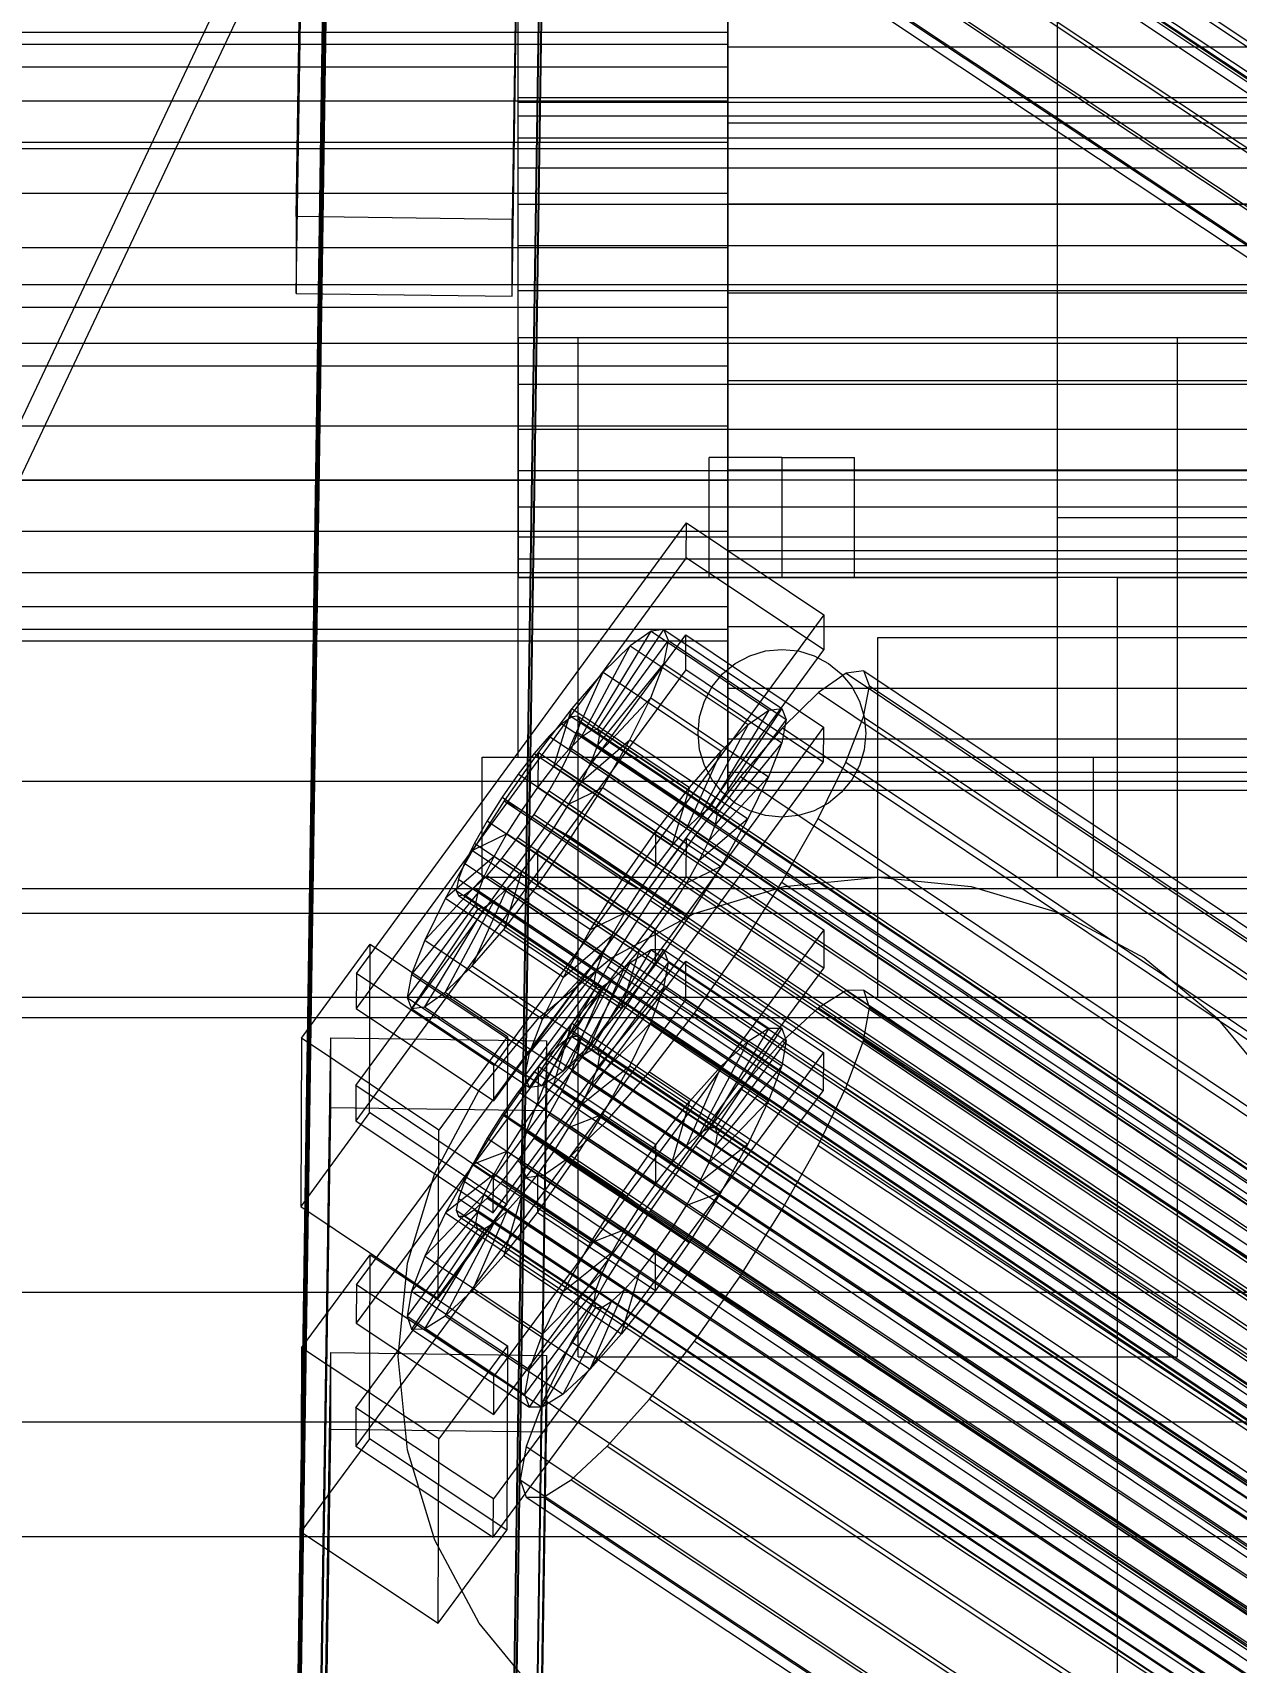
# Model space of a CAD drawing. Header units: millimetres. Extents: x -191664 to 191490, y -197311 to 10263.
# Drawn here: x -400.5 to -300.1, y -28915.5 to -28779.6 of the extents above; entities that cross this region are included whole.
import ezdxf

# ---------------------------------------------------------------- set-up
doc = ezdxf.new("R2010")
doc.units = ezdxf.units.MM
for name, color, linetype, lineweight in [('COTAS_USUARIO', 1, 'Continuous', 0), ('frontal_C01', 7, 'Continuous', 0), ('frontal_C02', 7, 'Continuous', 0), ('frontal_C03', 7, 'Continuous', 0), ('frontal_secador', 7, 'Continuous', 0), ('frontal_tolva', 7, 'Continuous', 0)]:
    doc.layers.add(name, color=color, linetype=linetype, lineweight=lineweight)
doc.dimstyles.new('PLANTA_100', dxfattribs={"dimtxt": 250, "dimasz": 150, "dimexe": 150, "dimexo": 80, "dimgap": 100, "dimtad": 1, "dimtih": 1, "dimtoh": 1, "dimdec": 1, "dimdsep": 46, "dimcen": 0.09, "dimclrd": 1, "dimclre": 1, "dimclrt": 1, "dimadec": 0, "dimazin": 0, "dimtfac": 1, "dimtdec": 4, "dimtofl": 0, "dimtmove": 0, "dimatfit": 3, "dimfxl": 1, "dimtolj": 1, "dimtzin": 0, "dimarcsym": 0})

# ---------------------------------------------------------------- blocks, each defined once
blk = doc.blocks.new('*D109')
at = {"layer": 'COTAS_USUARIO', "color": 1, "lineweight": -2, "transparency": 16777216}
for p, q in [((-80, -28700), (-1350, -28700)), ((-1200, -31850), (-1200, -28850)), ((-80, -32000), (-1350, -32000))]:
    blk.add_line(p, q, dxfattribs=at)
at = {"layer": 'COTAS_USUARIO', "color": 1, "transparency": 16777216}
for points in [[(-1225, -28850), (-1175, -28850), (-1200, -28700)], [(-1225, -31850), (-1175, -31850), (-1200, -32000)]]:
    blk.add_solid(points, dxfattribs=at)
at = {"layer": 'Defpoints', "color": 0, "transparency": 16777216}
for p in [(-1200, -28700), (0, -28700), (0, -32000)]:
    blk.add_point(p, dxfattribs=at)
blk = doc.blocks.new('*D111')
at = {"layer": 'COTAS_USUARIO', "color": 1, "lineweight": -2, "transparency": 16777216}
for p, q in [((-80, -27700), (-1350, -27700)), ((-1200, -31850), (-1200, -27850)), ((-80, -32000), (-1350, -32000))]:
    blk.add_line(p, q, dxfattribs=at)
at = {"layer": 'COTAS_USUARIO', "color": 1, "transparency": 16777216}
for points in [[(-1225, -27850), (-1175, -27850), (-1200, -27700)], [(-1225, -31850), (-1175, -31850), (-1200, -32000)]]:
    blk.add_solid(points, dxfattribs=at)
at = {"layer": 'Defpoints', "color": 0, "transparency": 16777216}
for p in [(-1200, -27700), (0, -27700), (0, -32000)]:
    blk.add_point(p, dxfattribs=at)

msp = doc.modelspace()

# ---------------------------------------------------------------- linework, layer by layer
at = {"layer": 'frontal_C01', "color": 139, "true_color": 0x354b57}
for p, q in [((-378.51, -28794.9), (-375.64, -28602.96)), ((-357.65, -28603.2), (-360.51, -28795.14)), ((-378.51, -28801.31), (-375.64, -28609.36)), ((-360.51, -28801.55), (-357.65, -28609.6)), ((-378.51, -28938.25), (-375.64, -28746.31)), ((-357.65, -28746.55), (-360.51, -28938.5)), ((-378.51, -28944.66), (-375.64, -28752.71)), ((-360.51, -28944.9), (-357.65, -28752.95)), ((-425, -28789.22), (425, -28789.22)), ((-360.51, -28795.14), (-378.51, -28794.9)), ((-378.51, -28794.9), (-378.51, -28801.31)), ((-360.51, -28801.55), (-360.51, -28795.14)), ((425, -28800.59), (-425, -28800.59)), ((-378.51, -28801.31), (-360.51, -28801.55)), ((425, -28805.49), (-425, -28805.49)), ((-425, -28816.85), (425, -28816.85)), ((-373.5, -28884), (-345.97, -28846.76)), ((-345.98, -28849.97), (-345.97, -28846.76)), ((-345.97, -28846.76), (-334.5, -28854.38)), ((-345.98, -28849.97), (-373.51, -28887.2)), ((-334.51, -28857.58), (-345.98, -28849.97)), ((-334.5, -28854.38), (-362.03, -28891.61)), ((-334.5, -28854.38), (-334.51, -28857.58)), ((-373.54, -28894.25), (-346.01, -28857.01)), ((-362.04, -28894.82), (-334.51, -28857.58)), ((-346.02, -28860.21), (-346.01, -28857.01)), ((-346.01, -28857.01), (-334.54, -28864.62)), ((-346.02, -28860.21), (-373.55, -28897.45)), ((-334.55, -28867.82), (-346.02, -28860.21)), ((-334.54, -28864.62), (-362.07, -28901.86)), ((-334.54, -28864.62), (-334.55, -28867.82)), ((-362.08, -28905.06), (-334.55, -28867.82)), ((-378.09, -28889.25), (-372.35, -28881.49)), ((-372.41, -28896.86), (-372.35, -28881.49)), ((-372.35, -28881.49), (-360.88, -28889.1)), ((-373.5, -28884), (-373.51, -28887.2)), ((-362.03, -28891.61), (-373.5, -28884)), ((-373.51, -28887.2), (-362.04, -28894.82)), ((-360.88, -28889.1), (-366.62, -28896.86)), ((-360.88, -28889.1), (-360.94, -28904.47)), ((-378.51, -29081.61), (-375.64, -28889.66)), ((-378.09, -28889.25), (-378.14, -28904.62)), ((-366.62, -28896.86), (-378.09, -28889.25)), ((-375.64, -28896.06), (-375.64, -28889.66)), ((-375.64, -28889.66), (-357.65, -28889.9)), ((-357.65, -28889.9), (-360.51, -29081.85)), ((-357.65, -28889.9), (-357.65, -28896.3)), ((-362.04, -28894.82), (-362.03, -28891.61)), ((-373.54, -28894.25), (-373.55, -28897.45)), ((-362.07, -28901.86), (-373.54, -28894.25)), ((-378.51, -29088.01), (-375.64, -28896.06)), ((-372.41, -28896.86), (-378.14, -28904.62)), ((-357.65, -28896.3), (-375.64, -28896.06)), ((-360.94, -28904.47), (-372.41, -28896.86)), ((-366.68, -28912.23), (-366.62, -28896.86)), ((-360.51, -29088.25), (-357.65, -28896.3)), ((-373.55, -28897.45), (-362.08, -28905.06)), ((-362.08, -28905.06), (-362.07, -28901.86)), ((-378.14, -28904.62), (-366.68, -28912.23)), ((-366.68, -28912.23), (-360.94, -28904.47))]:
    msp.add_line(p, q, dxfattribs=at)
at = {"layer": 'frontal_C01', "color": 252, "true_color": 0x83939a}
for p, q in [((-355.54, -28745.41), (-171.23, -28867.74)), ((-357.86, -28750.22), (-173.55, -28872.55)), ((-349.06, -28750.18), (-164.75, -28872.51)), ((-359.33, -28754.15), (-175.02, -28876.48)), ((-352.57, -28754.12), (-168.26, -28876.45)), ((-359.83, -28756.93), (-175.52, -28879.26)), ((-355.58, -28756.91), (-171.28, -28879.24)), ((-359.34, -28758.36), (-175.03, -28880.69)), ((-357.89, -28758.35), (-173.58, -28880.69)), ((-332.63, -28859.44), (-334.94, -28860.89)), ((-331.18, -28859.43), (-332.63, -28859.44)), ((-332.63, -28859.44), (-148.32, -28981.77)), ((-330.69, -28860.87), (-331.18, -28859.43)), ((-331.18, -28859.43), (-146.87, -28981.77)), ((-334.94, -28860.89), (-337.95, -28863.68)), ((-334.94, -28860.89), (-150.63, -28983.22)), ((-331.2, -28863.64), (-330.69, -28860.87)), ((-330.69, -28860.87), (-146.38, -28983.2)), ((-337.95, -28863.68), (-341.46, -28867.62)), ((-337.95, -28863.68), (-153.64, -28986.01)), ((-332.66, -28867.57), (-331.2, -28863.64)), ((-331.2, -28863.64), (-146.89, -28985.98)), ((-341.46, -28867.62), (-345.23, -28872.44)), ((-341.46, -28867.62), (-157.15, -28989.95)), ((-334.98, -28872.39), (-332.66, -28867.57)), ((-332.66, -28867.57), (-148.35, -28989.91)), ((-345.23, -28872.44), (-349, -28877.82)), ((-160.92, -28994.77), (-345.23, -28872.44)), ((-338, -28877.76), (-334.98, -28872.39)), ((-334.98, -28872.39), (-150.67, -28994.72)), ((-349, -28877.82), (-352.52, -28883.38)), ((-349, -28877.82), (-164.69, -29000.15)), ((-341.52, -28883.33), (-338, -28877.76)), ((-338, -28877.76), (-153.69, -29000.09)), ((-352.52, -28883.38), (-355.54, -28888.76)), ((-352.52, -28883.38), (-168.21, -29005.71)), ((-345.29, -28888.71), (-341.52, -28883.33)), ((-341.52, -28883.33), (-157.21, -29005.66)), ((-355.54, -28888.76), (-357.86, -28893.57)), ((-355.54, -28888.76), (-171.23, -29011.09)), ((-349.06, -28893.53), (-345.29, -28888.71)), ((-345.29, -28888.71), (-160.98, -29011.04)), ((-357.86, -28893.57), (-359.33, -28897.5)), ((-357.86, -28893.57), (-173.55, -29015.9)), ((-352.57, -28897.47), (-349.06, -28893.53)), ((-349.06, -28893.53), (-164.75, -29015.86)), ((-359.33, -28897.5), (-359.83, -28900.28)), ((-359.33, -28897.5), (-175.02, -29019.83)), ((-355.58, -28900.26), (-352.57, -28897.47)), ((-352.57, -28897.47), (-168.26, -29019.8)), ((-359.83, -28900.28), (-359.34, -28901.71)), ((-359.83, -28900.28), (-175.52, -29022.61)), ((-357.89, -28901.71), (-355.58, -28900.26)), ((-355.58, -28900.26), (-171.28, -29022.59)), ((-359.34, -28901.71), (-357.89, -28901.71)), ((-359.34, -28901.71), (-175.03, -29024.04)), ((-357.89, -28901.71), (-173.58, -29024.04))]:
    msp.add_line(p, q, dxfattribs=at)
at = {"layer": 'frontal_C01', "color": 155, "true_color": 0x617580}
for p, q in [((-353.89, -28864.39), (-348.92, -28856.07)), ((-353.38, -28864.38), (-347.84, -28856.06)), ((-348.92, -28856.07), (-350.65, -28857.15)), ((-347.84, -28856.06), (-348.92, -28856.07)), ((-348.92, -28856.07), (-339.09, -28862.59)), ((-347.84, -28856.06), (-338.01, -28862.59)), ((-347.47, -28857.13), (-347.84, -28856.06)), ((-354.71, -28864.9), (-350.65, -28857.15)), ((-353.21, -28864.89), (-347.47, -28857.13)), ((-350.65, -28857.15), (-352.9, -28859.24)), ((-350.65, -28857.15), (-340.82, -28863.67)), ((-347.85, -28859.21), (-347.47, -28857.13)), ((-347.47, -28857.13), (-337.64, -28863.66)), ((-355.78, -28865.89), (-352.9, -28859.24)), ((-352.9, -28859.24), (-355.53, -28862.18)), ((-353.38, -28865.88), (-347.85, -28859.21)), ((-352.9, -28859.24), (-343.07, -28865.76)), ((-348.94, -28862.15), (-347.85, -28859.21)), ((-347.85, -28859.21), (-338.02, -28865.74)), ((-355.53, -28862.18), (-358.34, -28865.79)), ((-357.02, -28867.28), (-355.53, -28862.18)), ((-355.53, -28862.18), (-345.7, -28868.71)), ((-353.9, -28867.27), (-348.94, -28862.15)), ((-350.68, -28865.75), (-348.94, -28862.15)), ((-348.94, -28862.15), (-339.11, -28868.67)), ((-339.09, -28862.59), (-344.06, -28870.91)), ((-338.01, -28862.59), (-343.55, -28870.91)), ((-340.82, -28863.67), (-339.09, -28862.59)), ((-339.09, -28862.59), (-338.01, -28862.59)), ((-338.01, -28862.59), (-337.64, -28863.66)), ((-354.71, -28864.9), (-353.89, -28864.39)), ((-353.89, -28864.39), (-353.38, -28864.38)), ((-344.06, -28870.91), (-353.89, -28864.39)), ((-343.55, -28870.91), (-353.38, -28864.38)), ((-353.38, -28864.38), (-353.21, -28864.89)), ((-340.82, -28863.67), (-344.88, -28871.42)), ((-337.64, -28863.66), (-343.38, -28871.42)), ((-343.07, -28865.76), (-340.82, -28863.67)), ((-337.64, -28863.66), (-338.02, -28865.74)), ((-358.34, -28865.79), (-361.17, -28869.81)), ((-358.34, -28865.79), (-358.36, -28868.99)), ((-348.52, -28872.32), (-358.34, -28865.79)), ((-357.02, -28867.28), (-355.78, -28865.89)), ((-355.78, -28865.89), (-354.71, -28864.9)), ((-345.95, -28872.41), (-355.78, -28865.89)), ((-354.72, -28868.97), (-350.68, -28865.75)), ((-344.88, -28871.42), (-354.71, -28864.9)), ((-353.38, -28865.88), (-353.9, -28867.27)), ((-353.21, -28864.89), (-353.38, -28865.88)), ((-343.55, -28872.4), (-353.38, -28865.88)), ((-343.38, -28871.42), (-353.21, -28864.89)), ((-352.94, -28869.77), (-350.68, -28865.75)), ((-350.68, -28865.75), (-340.85, -28872.28)), ((-343.07, -28865.76), (-345.95, -28872.41)), ((-345.7, -28868.71), (-343.07, -28865.76)), ((-338.02, -28865.74), (-343.55, -28872.4)), ((-338.02, -28865.74), (-339.11, -28868.67)), ((-358.36, -28868.99), (-357.02, -28867.28)), ((-347.19, -28873.81), (-357.02, -28867.28)), ((-353.9, -28867.27), (-354.72, -28868.97)), ((-344.07, -28873.79), (-353.9, -28867.27)), ((-348.52, -28872.32), (-345.7, -28868.71)), ((-345.7, -28868.71), (-347.19, -28873.81)), ((-339.11, -28868.67), (-344.07, -28873.79)), ((-339.11, -28868.67), (-340.85, -28872.28)), ((-361.17, -28869.81), (-363.8, -28873.98)), ((-359.69, -28870.9), (-361.17, -28869.81)), ((-361.17, -28869.81), (-351.34, -28876.34)), ((-359.69, -28870.9), (-358.36, -28868.99)), ((-358.36, -28868.99), (-348.53, -28875.52)), ((-354.72, -28868.97), (-355.8, -28870.88)), ((-355.8, -28870.88), (-352.94, -28869.77)), ((-355.57, -28873.94), (-352.94, -28869.77)), ((-344.9, -28875.5), (-354.72, -28868.97)), ((-352.94, -28869.77), (-343.11, -28876.3)), ((-360.94, -28872.87), (-359.69, -28870.9)), ((-349.86, -28877.42), (-359.69, -28870.9)), ((-355.8, -28870.88), (-357.04, -28872.85)), ((-345.97, -28877.4), (-355.8, -28870.88)), ((-344.88, -28871.42), (-345.95, -28872.41)), ((-344.06, -28870.91), (-344.88, -28871.42)), ((-343.55, -28870.91), (-344.06, -28870.91)), ((-343.38, -28871.42), (-343.55, -28870.91)), ((-343.55, -28872.4), (-343.38, -28871.42)), ((-360.94, -28872.87), (-363.8, -28873.98)), ((-362.01, -28874.77), (-360.94, -28872.87)), ((-351.11, -28879.39), (-360.94, -28872.87)), ((-357.04, -28872.85), (-358.38, -28874.76)), ((-357.04, -28872.85), (-355.57, -28873.94)), ((-347.21, -28879.37), (-357.04, -28872.85)), ((-351.34, -28876.34), (-348.52, -28872.32)), ((-348.53, -28875.52), (-348.52, -28872.32)), ((-345.95, -28872.41), (-347.19, -28873.81)), ((-340.85, -28872.28), (-344.9, -28875.5)), ((-344.07, -28873.79), (-343.55, -28872.4)), ((-340.85, -28872.28), (-343.11, -28876.3)), ((-363.8, -28873.98), (-366.06, -28878)), ((-363.8, -28873.98), (-353.97, -28880.5)), ((-358.39, -28877.96), (-355.57, -28873.94)), ((-355.57, -28873.94), (-345.74, -28880.46)), ((-347.19, -28873.81), (-348.53, -28875.52)), ((-344.9, -28875.5), (-344.07, -28873.79)), ((-362.01, -28874.77), (-366.06, -28878)), ((-362.83, -28876.48), (-362.01, -28874.77)), ((-352.18, -28881.3), (-362.01, -28874.77)), ((-358.38, -28874.76), (-359.71, -28876.46)), ((-358.38, -28874.76), (-358.39, -28877.96)), ((-348.55, -28881.28), (-358.38, -28874.76)), ((-348.53, -28875.52), (-349.86, -28877.42)), ((-345.97, -28877.4), (-344.9, -28875.5)), ((-362.83, -28876.48), (-367.79, -28881.6)), ((-363.35, -28877.87), (-362.83, -28876.48)), ((-353, -28883), (-362.83, -28876.48)), ((-359.71, -28876.46), (-361.21, -28881.57)), ((-359.71, -28876.46), (-360.96, -28877.86)), ((-349.88, -28882.99), (-359.71, -28876.46)), ((-353.97, -28880.5), (-351.34, -28876.34)), ((-351.34, -28876.34), (-349.86, -28877.42)), ((-343.11, -28876.3), (-345.97, -28877.4)), ((-343.11, -28876.3), (-345.74, -28880.46)), ((-363.35, -28877.87), (-368.89, -28884.54)), ((-366.06, -28878), (-367.79, -28881.6)), ((-366.06, -28878), (-356.23, -28884.52)), ((-360.96, -28877.86), (-363.84, -28884.51)), ((-363.53, -28878.86), (-363.35, -28877.87)), ((-353.52, -28884.4), (-363.35, -28877.87)), ((-360.96, -28877.86), (-362.03, -28878.85)), ((-361.21, -28881.57), (-358.39, -28877.96)), ((-351.13, -28884.39), (-360.96, -28877.86)), ((-358.39, -28877.96), (-348.56, -28884.48)), ((-349.86, -28877.42), (-351.11, -28879.39)), ((-347.21, -28879.37), (-345.97, -28877.4)), ((-363.53, -28878.86), (-369.27, -28886.61)), ((-363.36, -28879.36), (-368.9, -28887.69)), ((-362.84, -28879.36), (-367.82, -28887.68)), ((-362.03, -28878.85), (-366.09, -28886.6)), ((-363.36, -28879.36), (-363.53, -28878.86)), ((-353.7, -28885.38), (-363.53, -28878.86)), ((-362.84, -28879.36), (-363.36, -28879.36)), ((-353.53, -28885.89), (-363.36, -28879.36)), ((-362.03, -28878.85), (-362.84, -28879.36)), ((-353.01, -28885.89), (-362.84, -28879.36)), ((-352.2, -28885.37), (-362.03, -28878.85)), ((-353.97, -28880.5), (-351.11, -28879.39)), ((-351.11, -28879.39), (-352.18, -28881.3)), ((-348.55, -28881.28), (-347.21, -28879.37)), ((-345.74, -28880.46), (-347.21, -28879.37)), ((-356.23, -28884.52), (-353.97, -28880.5)), ((-345.74, -28880.46), (-348.56, -28884.48)), ((-367.79, -28881.6), (-368.89, -28884.54)), ((-367.79, -28881.6), (-357.96, -28888.12)), ((-363.84, -28884.51), (-361.21, -28881.57)), ((-361.21, -28881.57), (-351.38, -28888.09)), ((-356.23, -28884.52), (-352.18, -28881.3)), ((-352.18, -28881.3), (-353, -28883)), ((-349.88, -28882.99), (-348.55, -28881.28)), ((-348.56, -28884.48), (-348.55, -28881.28)), ((-357.96, -28888.12), (-353, -28883)), ((-353, -28883), (-353.52, -28884.4)), ((-351.38, -28888.09), (-349.88, -28882.99)), ((-351.13, -28884.39), (-349.88, -28882.99)), ((-368.89, -28884.54), (-369.27, -28886.61)), ((-368.89, -28884.54), (-359.06, -28891.06)), ((-366.09, -28886.6), (-363.84, -28884.51)), ((-363.84, -28884.51), (-354.01, -28891.04)), ((-359.06, -28891.06), (-353.52, -28884.4)), ((-357.96, -28888.12), (-356.23, -28884.52)), ((-354.01, -28891.04), (-351.13, -28884.39)), ((-353.52, -28884.4), (-353.7, -28885.38)), ((-352.2, -28885.37), (-351.13, -28884.39)), ((-348.56, -28884.48), (-351.38, -28888.09)), ((-359.44, -28893.14), (-353.7, -28885.38)), ((-359.07, -28894.21), (-353.53, -28885.89)), ((-357.99, -28894.21), (-353.01, -28885.89)), ((-356.26, -28893.12), (-352.2, -28885.37)), ((-353.7, -28885.38), (-353.53, -28885.89)), ((-353.53, -28885.89), (-353.01, -28885.89)), ((-353.01, -28885.89), (-352.2, -28885.37)), ((-369.27, -28886.61), (-368.9, -28887.69)), ((-369.27, -28886.61), (-359.44, -28893.14)), ((-368.9, -28887.69), (-367.82, -28887.68)), ((-368.9, -28887.69), (-359.07, -28894.21)), ((-367.82, -28887.68), (-366.09, -28886.6)), ((-367.82, -28887.68), (-357.99, -28894.21)), ((-366.09, -28886.6), (-356.26, -28893.12)), ((-359.06, -28891.06), (-357.96, -28888.12)), ((-351.38, -28888.09), (-354.01, -28891.04)), ((-359.44, -28893.14), (-359.06, -28891.06)), ((-354.01, -28891.04), (-356.26, -28893.12)), ((-359.07, -28894.21), (-359.44, -28893.14)), ((-356.26, -28893.12), (-357.99, -28894.21)), ((-357.99, -28894.21), (-359.07, -28894.21))]:
    msp.add_line(p, q, dxfattribs=at)
at = {"layer": 'frontal_C01', "color": 9, "true_color": 0xbac6cb}
for p, q in [((-355.53, -28863.3), (-356.35, -28863.81)), ((-355.02, -28863.3), (-355.53, -28863.3)), ((-355.53, -28863.3), (-141.73, -29005.2)), ((-354.84, -28863.8), (-355.02, -28863.3)), ((-355.02, -28863.3), (-141.22, -29005.2)), ((-356.35, -28863.81), (-357.42, -28864.8)), ((-356.35, -28863.81), (-142.55, -29005.72)), ((-355.02, -28864.79), (-354.84, -28863.8)), ((-354.84, -28863.8), (-141.04, -29005.71)), ((-357.42, -28864.8), (-358.66, -28866.2)), ((-357.42, -28864.8), (-143.62, -29006.7)), ((-355.54, -28866.18), (-355.02, -28864.79)), ((-355.02, -28864.79), (-141.22, -29006.69)), ((-358.66, -28866.2), (-360, -28867.91)), ((-358.66, -28866.2), (-144.86, -29008.1)), ((-356.36, -28867.89), (-355.54, -28866.18)), ((-355.54, -28866.18), (-141.74, -29008.09)), ((-360, -28867.91), (-361.33, -28869.81)), ((-146.2, -29009.81), (-360, -28867.91)), ((-357.43, -28869.79), (-356.36, -28867.89)), ((-356.36, -28867.89), (-142.56, -29009.79)), ((-361.33, -28869.81), (-362.58, -28871.78)), ((-361.33, -28869.81), (-147.53, -29011.72)), ((-358.68, -28871.76), (-357.43, -28869.79)), ((-357.43, -28869.79), (-143.64, -29011.7)), ((-362.58, -28871.78), (-363.65, -28873.69)), ((-362.58, -28871.78), (-148.78, -29013.69)), ((-360.02, -28873.67), (-358.68, -28871.76)), ((-358.68, -28871.76), (-144.88, -29013.67)), ((-363.65, -28873.69), (-364.47, -28875.39)), ((-363.65, -28873.69), (-149.85, -29015.59)), ((-361.35, -28875.38), (-360.02, -28873.67)), ((-360.02, -28873.67), (-146.22, -29015.57)), ((-364.47, -28875.39), (-364.99, -28876.79)), ((-364.47, -28875.39), (-150.67, -29017.3)), ((-362.6, -28876.77), (-361.35, -28875.38)), ((-361.35, -28875.38), (-147.55, -29017.28)), ((-364.99, -28876.79), (-365.17, -28877.77)), ((-364.99, -28876.79), (-151.19, -29018.69)), ((-363.66, -28877.76), (-362.6, -28876.77)), ((-362.6, -28876.77), (-148.8, -29018.68)), ((-365.17, -28877.77), (-364.99, -28878.28)), ((-365.17, -28877.77), (-151.37, -29019.67)), ((-364.99, -28878.28), (-364.48, -28878.27)), ((-364.99, -28878.28), (-151.2, -29020.18)), ((-364.48, -28878.27), (-363.66, -28877.76)), ((-364.48, -28878.27), (-150.68, -29020.18)), ((-363.66, -28877.76), (-149.86, -29019.67))]:
    msp.add_line(p, q, dxfattribs=at)
at = {"layer": 'frontal_C02', "color": 139, "true_color": 0x354b57}
for p, q in [((-280.89, -28556.51), (-420.89, -28852.98)), ((-420.89, -28857.65), (-280.89, -28561.19)), ((-378.51, -28926.39), (-375.64, -28732.62)), ((-357.65, -28732.87), (-360.51, -28926.63)), ((-378.51, -28932.24), (-375.64, -28738.47)), ((-360.51, -28932.48), (-357.65, -28738.71)), ((-373.5, -28858.04), (-345.97, -28820.45)), ((-345.98, -28823.37), (-345.97, -28820.45)), ((-345.97, -28820.45), (-334.5, -28828.13)), ((-345.98, -28823.37), (-373.51, -28860.96)), ((-334.51, -28831.05), (-345.98, -28823.37)), ((-334.5, -28828.13), (-362.03, -28865.72)), ((-334.5, -28828.13), (-334.51, -28831.05)), ((-373.54, -28867.39), (-346.01, -28829.8)), ((-346.02, -28832.72), (-346.01, -28829.8)), ((-346.01, -28829.8), (-334.54, -28837.48)), ((-362.04, -28868.65), (-334.51, -28831.05)), ((-346.02, -28832.72), (-373.55, -28870.32)), ((-334.55, -28840.41), (-346.02, -28832.72)), ((-334.54, -28837.48), (-362.07, -28875.08)), ((-334.54, -28837.48), (-334.55, -28840.41)), ((-362.08, -28878), (-334.55, -28840.41)), ((-378.09, -28863.43), (-372.35, -28855.6)), ((-372.41, -28869.63), (-372.35, -28855.6)), ((-372.35, -28855.6), (-360.88, -28863.28)), ((-373.5, -28858.04), (-373.51, -28860.96)), ((-362.03, -28865.72), (-373.5, -28858.04)), ((-373.51, -28860.96), (-362.04, -28868.65)), ((-360.88, -28863.28), (-366.62, -28871.11)), ((-360.88, -28863.28), (-360.94, -28877.31)), ((-378.51, -29057.18), (-375.64, -28863.41)), ((-378.09, -28863.43), (-378.14, -28877.46)), ((-366.62, -28871.11), (-378.09, -28863.43)), ((-375.64, -28869.25), (-375.64, -28863.41)), ((-375.64, -28863.41), (-357.65, -28863.65)), ((-357.65, -28863.65), (-360.51, -29057.42)), ((-357.65, -28863.65), (-357.65, -28869.5)), ((-362.04, -28868.65), (-362.03, -28865.72)), ((-373.54, -28867.39), (-373.55, -28870.32)), ((-362.07, -28875.08), (-373.54, -28867.39)), ((-378.51, -29063.02), (-375.64, -28869.25)), ((-372.41, -28869.63), (-378.14, -28877.46)), ((-357.65, -28869.5), (-375.64, -28869.25)), ((-360.94, -28877.31), (-372.41, -28869.63)), ((-360.51, -29063.27), (-357.65, -28869.5)), ((-373.55, -28870.32), (-362.08, -28878)), ((-366.68, -28885.14), (-366.62, -28871.11)), ((-362.08, -28878), (-362.07, -28875.08)), ((-378.14, -28877.46), (-366.68, -28885.14)), ((-366.68, -28885.14), (-360.94, -28877.31))]:
    msp.add_line(p, q, dxfattribs=at)
at = {"layer": 'frontal_C02', "color": 252, "true_color": 0x83939a}
for p, q in [((-359.33, -28740.44), (-175.02, -28863.92)), ((-359.83, -28743.04), (-175.52, -28866.52)), ((-355.58, -28742.46), (-171.28, -28865.94)), ((-359.34, -28744.28), (-175.03, -28867.76)), ((-357.89, -28744.08), (-173.58, -28867.57)), ((-332.63, -28832.99), (-334.94, -28834.61)), ((-331.18, -28832.79), (-332.63, -28832.99)), ((-332.63, -28832.99), (-148.32, -28956.47)), ((-330.69, -28834.04), (-331.18, -28832.79)), ((-331.18, -28832.79), (-146.87, -28956.28)), ((-334.94, -28834.61), (-337.95, -28837.55)), ((-334.94, -28834.61), (-150.63, -28958.1)), ((-331.2, -28836.63), (-330.69, -28834.04)), ((-330.69, -28834.04), (-146.38, -28957.52)), ((-337.95, -28837.55), (-341.46, -28841.61)), ((-337.95, -28837.55), (-153.64, -28961.04)), ((-332.66, -28840.41), (-331.2, -28836.63)), ((-331.2, -28836.63), (-146.89, -28960.12)), ((-341.46, -28841.61), (-345.23, -28846.5)), ((-341.46, -28841.61), (-157.15, -28965.09)), ((-334.98, -28845.11), (-332.66, -28840.41)), ((-332.66, -28840.41), (-148.35, -28963.9)), ((-338, -28850.41), (-334.98, -28845.11)), ((-334.98, -28845.11), (-150.67, -28968.6)), ((-345.23, -28846.5), (-349, -28851.91)), ((-160.92, -28969.99), (-345.23, -28846.5)), ((-341.52, -28855.95), (-338, -28850.41)), ((-338, -28850.41), (-153.69, -28973.89)), ((-349, -28851.91), (-352.52, -28857.45)), ((-349, -28851.91), (-164.69, -28975.39)), ((-345.29, -28861.35), (-341.52, -28855.95)), ((-341.52, -28855.95), (-157.21, -28979.43)), ((-352.52, -28857.45), (-355.54, -28862.75)), ((-352.52, -28857.45), (-168.21, -28980.93)), ((-349.06, -28866.25), (-345.29, -28861.35)), ((-345.29, -28861.35), (-160.98, -28984.84)), ((-355.54, -28862.75), (-357.86, -28867.44)), ((-355.54, -28862.75), (-171.23, -28986.23)), ((-357.86, -28867.44), (-359.33, -28871.22)), ((-357.86, -28867.44), (-173.55, -28990.93)), ((-352.57, -28870.3), (-349.06, -28866.25)), ((-349.06, -28866.25), (-164.75, -28989.73)), ((-359.33, -28871.22), (-359.83, -28873.82)), ((-359.33, -28871.22), (-175.02, -28994.71)), ((-355.58, -28873.24), (-352.57, -28870.3)), ((-352.57, -28870.3), (-168.26, -28993.79)), ((-359.83, -28873.82), (-359.34, -28875.06)), ((-359.83, -28873.82), (-175.52, -28997.31)), ((-357.89, -28874.87), (-355.58, -28873.24)), ((-355.58, -28873.24), (-171.28, -28996.73)), ((-359.34, -28875.06), (-357.89, -28874.87)), ((-359.34, -28875.06), (-175.03, -28998.55)), ((-357.89, -28874.87), (-173.58, -28998.35))]:
    msp.add_line(p, q, dxfattribs=at)
at = {"layer": 'frontal_C02', "color": 9, "true_color": 0xb8c2c5}
for p, q in [((-342.5, -28780.77), (-342.5, -28771.39)), ((-342.5, -28775.61), (-342.5, -28787.1)), ((-342.5, -28779.56), (-450.5, -28779.56)), ((-342.5, -28780.55), (-342.5, -28779.56)), ((-342.5, -28779.56), (-342.5, -28782.43)), ((-342.5, -28780.55), (-450.5, -28780.55)), ((-342.5, -28785.26), (-342.5, -28780.55)), ((-342.5, -28793.83), (-342.5, -28780.77)), ((342.5, -28780.77), (-342.5, -28780.77)), ((-342.5, -28782.43), (-450.5, -28782.43)), ((-342.5, -28782.43), (-342.5, -28788.72)), ((-342.5, -28785.26), (-450.5, -28785.26)), ((-342.5, -28792.97), (-342.5, -28785.26)), ((-342.5, -28787.1), (-342.5, -28801.29)), ((342.5, -28787.1), (-342.5, -28787.1)), ((-342.5, -28788.72), (-450.5, -28788.72)), ((-342.5, -28788.72), (-342.5, -28797.49)), ((-342.5, -28792.97), (-450.5, -28792.97)), ((-342.5, -28802.49), (-342.5, -28792.97)), ((-342.5, -28808.59), (-342.5, -28793.83)), ((-342.5, -28793.83), (342.5, -28793.83)), ((-450.5, -28797.49), (-342.5, -28797.49)), ((-342.5, -28797.49), (-342.5, -28807.39)), ((-342.5, -28801.29), (-342.5, -28816.05)), ((342.5, -28801.29), (-342.5, -28801.29)), ((-342.5, -28802.49), (-450.5, -28802.49)), ((-342.5, -28812.39), (-342.5, -28802.49)), ((-342.5, -28807.39), (-450.5, -28807.39)), ((-342.5, -28807.39), (-342.5, -28816.91)), ((-342.5, -28822.78), (-342.5, -28808.59)), ((342.5, -28808.59), (-342.5, -28808.59)), ((-342.5, -28812.39), (-450.5, -28812.39)), ((-342.5, -28821.16), (-342.5, -28812.39)), ((-342.5, -28816.91), (-450.5, -28816.91)), ((-342.5, -28816.05), (-342.5, -28829.11)), ((342.5, -28816.05), (-342.5, -28816.05)), ((-342.5, -28816.91), (-342.5, -28824.62)), ((-342.5, -28821.16), (-450.5, -28821.16)), ((-342.5, -28827.45), (-342.5, -28821.16)), ((-342.5, -28834.26), (-342.5, -28822.78)), ((342.5, -28822.78), (-342.5, -28822.78)), ((-342.5, -28824.62), (-450.5, -28824.62)), ((-342.5, -28824.62), (-342.5, -28829.33)), ((-342.5, -28827.45), (-450.5, -28827.45)), ((-342.5, -28830.32), (-342.5, -28827.45)), ((-342.5, -28829.33), (-450.5, -28829.33)), ((-342.5, -28829.11), (-342.5, -28838.49)), ((342.5, -28829.11), (-342.5, -28829.11)), ((-342.5, -28829.33), (-342.5, -28830.32)), ((-342.5, -28830.32), (-450.5, -28830.32)), ((-342.5, -28841.28), (-342.5, -28834.26)), ((342.5, -28834.26), (-342.5, -28834.26)), ((-342.5, -28838.49), (-342.5, -28842.76)), ((342.5, -28838.49), (-342.5, -28838.49)), ((-342.5, -28842.76), (-342.5, -28841.28)), ((342.5, -28841.28), (-342.5, -28841.28)), ((342.5, -28842.76), (-342.5, -28842.76))]:
    msp.add_line(p, q, dxfattribs=at)
at = {"layer": 'frontal_C02', "color": 155, "true_color": 0x617580}
for p, q in [((-353.38, -28837.66), (-347.84, -28829.34)), ((-347.84, -28829.34), (-348.92, -28829.48)), ((-347.84, -28829.34), (-338.01, -28835.92)), ((-347.47, -28830.27), (-347.84, -28829.34)), ((-354.71, -28838.3), (-350.65, -28830.7)), ((-353.89, -28837.73), (-348.92, -28829.48)), ((-353.21, -28838.1), (-347.47, -28830.27)), ((-350.65, -28830.7), (-352.9, -28832.9)), ((-348.92, -28829.48), (-350.65, -28830.7)), ((-350.65, -28830.7), (-340.82, -28837.28)), ((-348.92, -28829.48), (-339.09, -28836.07)), ((-347.85, -28832.21), (-347.47, -28830.27)), ((-347.47, -28830.27), (-337.64, -28836.85)), ((-355.78, -28839.34), (-352.9, -28832.9)), ((-352.9, -28832.9), (-355.53, -28835.93)), ((-353.38, -28839.02), (-347.85, -28832.21)), ((-352.9, -28832.9), (-343.07, -28839.48)), ((-348.94, -28835.04), (-347.85, -28832.21)), ((-347.85, -28832.21), (-338.02, -28838.8)), ((-355.53, -28835.93), (-358.34, -28839.59)), ((-357.02, -28840.78), (-355.53, -28835.93)), ((-355.53, -28835.93), (-345.7, -28842.52)), ((-353.9, -28840.36), (-348.94, -28835.04)), ((-350.68, -28838.55), (-348.94, -28835.04)), ((-348.94, -28835.04), (-339.11, -28841.62)), ((-339.09, -28836.07), (-344.06, -28844.31)), ((-338.01, -28835.92), (-343.55, -28844.24)), ((-340.82, -28837.28), (-339.09, -28836.07)), ((-339.09, -28836.07), (-338.01, -28835.92)), ((-338.01, -28835.92), (-337.64, -28836.85)), ((-340.82, -28837.28), (-344.88, -28844.89)), ((-337.64, -28836.85), (-343.38, -28844.68)), ((-343.07, -28839.48), (-340.82, -28837.28)), ((-337.64, -28836.85), (-338.02, -28838.8)), ((-355.78, -28839.34), (-354.71, -28838.3)), ((-354.72, -28842.02), (-350.68, -28838.55)), ((-354.71, -28838.3), (-353.89, -28837.73)), ((-344.88, -28844.89), (-354.71, -28838.3)), ((-353.89, -28837.73), (-353.38, -28837.66)), ((-344.06, -28844.31), (-353.89, -28837.73)), ((-343.55, -28844.24), (-353.38, -28837.66)), ((-353.38, -28837.66), (-353.21, -28838.1)), ((-353.21, -28838.1), (-353.38, -28839.02)), ((-343.38, -28844.68), (-353.21, -28838.1)), ((-352.94, -28842.52), (-350.68, -28838.55)), ((-350.68, -28838.55), (-340.85, -28845.14)), ((-338.02, -28838.8), (-343.55, -28845.61)), ((-338.02, -28838.8), (-339.11, -28841.62)), ((-358.34, -28839.59), (-361.17, -28843.63)), ((-358.34, -28839.59), (-358.36, -28842.52)), ((-348.52, -28846.18), (-358.34, -28839.59)), ((-357.02, -28840.78), (-355.78, -28839.34)), ((-345.95, -28845.93), (-355.78, -28839.34)), ((-353.38, -28839.02), (-353.9, -28840.36)), ((-343.55, -28845.61), (-353.38, -28839.02)), ((-343.07, -28839.48), (-345.95, -28845.93)), ((-345.7, -28842.52), (-343.07, -28839.48)), ((-358.36, -28842.52), (-357.02, -28840.78)), ((-347.19, -28847.37), (-357.02, -28840.78)), ((-353.9, -28840.36), (-354.72, -28842.02)), ((-344.07, -28846.94), (-353.9, -28840.36)), ((-339.11, -28841.62), (-344.07, -28846.94)), ((-339.11, -28841.62), (-340.85, -28845.14)), ((-359.69, -28844.43), (-358.36, -28842.52)), ((-358.36, -28842.52), (-348.53, -28849.1)), ((-354.72, -28842.02), (-355.8, -28843.9)), ((-355.8, -28843.9), (-352.94, -28842.52)), ((-355.57, -28846.66), (-352.94, -28842.52)), ((-344.9, -28848.61), (-354.72, -28842.02)), ((-352.94, -28842.52), (-343.11, -28849.1)), ((-348.52, -28846.18), (-345.7, -28842.52)), ((-345.7, -28842.52), (-347.19, -28847.37)), ((-361.17, -28843.63), (-363.8, -28847.78)), ((-359.69, -28844.43), (-361.17, -28843.63)), ((-361.17, -28843.63), (-351.34, -28850.22)), ((-355.8, -28843.9), (-357.04, -28845.86)), ((-345.97, -28850.49), (-355.8, -28843.9)), ((-344.06, -28844.31), (-344.88, -28844.89)), ((-343.55, -28844.24), (-344.06, -28844.31)), ((-343.38, -28844.68), (-343.55, -28844.24)), ((-360.94, -28846.39), (-359.69, -28844.43)), ((-349.86, -28851.02), (-359.69, -28844.43)), ((-344.88, -28844.89), (-345.95, -28845.93)), ((-340.85, -28845.14), (-344.9, -28848.61)), ((-344.07, -28846.94), (-343.55, -28845.61)), ((-343.55, -28845.61), (-343.38, -28844.68)), ((-340.85, -28845.14), (-343.11, -28849.1)), ((-360.94, -28846.39), (-363.8, -28847.78)), ((-362.01, -28848.27), (-360.94, -28846.39)), ((-351.11, -28852.98), (-360.94, -28846.39)), ((-358.39, -28850.7), (-355.57, -28846.66)), ((-357.04, -28845.86), (-358.38, -28847.78)), ((-357.04, -28845.86), (-355.57, -28846.66)), ((-347.21, -28852.45), (-357.04, -28845.86)), ((-355.57, -28846.66), (-345.74, -28853.25)), ((-351.34, -28850.22), (-348.52, -28846.18)), ((-348.53, -28849.1), (-348.52, -28846.18)), ((-345.95, -28845.93), (-347.19, -28847.37)), ((-344.9, -28848.61), (-344.07, -28846.94)), ((-363.8, -28847.78), (-366.06, -28851.74)), ((-362.01, -28848.27), (-366.06, -28851.74)), ((-363.8, -28847.78), (-353.97, -28854.36)), ((-362.83, -28849.94), (-362.01, -28848.27)), ((-352.18, -28854.86), (-362.01, -28848.27)), ((-358.38, -28847.78), (-359.71, -28849.51)), ((-358.38, -28847.78), (-358.39, -28850.7)), ((-348.55, -28854.36), (-358.38, -28847.78)), ((-347.19, -28847.37), (-348.53, -28849.1)), ((-359.71, -28849.51), (-361.21, -28854.36)), ((-359.71, -28849.51), (-360.96, -28850.95)), ((-349.88, -28856.1), (-359.71, -28849.51)), ((-348.53, -28849.1), (-349.86, -28851.02)), ((-345.97, -28850.49), (-344.9, -28848.61)), ((-343.11, -28849.1), (-345.97, -28850.49)), ((-343.11, -28849.1), (-345.74, -28853.25)), ((-362.83, -28849.94), (-367.79, -28855.26)), ((-360.96, -28850.95), (-363.84, -28857.4)), ((-363.35, -28851.27), (-362.83, -28849.94)), ((-353, -28856.52), (-362.83, -28849.94)), ((-360.96, -28850.95), (-362.03, -28851.99)), ((-361.21, -28854.36), (-358.39, -28850.7)), ((-351.13, -28857.54), (-360.96, -28850.95)), ((-358.39, -28850.7), (-348.56, -28857.29)), ((-353.97, -28854.36), (-351.34, -28850.22)), ((-351.34, -28850.22), (-349.86, -28851.02)), ((-349.86, -28851.02), (-351.11, -28852.98)), ((-347.21, -28852.45), (-345.97, -28850.49)), ((-363.53, -28852.2), (-369.27, -28860.03)), ((-363.35, -28851.27), (-368.89, -28858.08)), ((-366.06, -28851.74), (-367.79, -28855.26)), ((-362.03, -28851.99), (-366.09, -28859.6)), ((-366.06, -28851.74), (-356.23, -28858.33)), ((-363.53, -28852.2), (-363.35, -28851.27)), ((-363.36, -28852.64), (-363.53, -28852.2)), ((-353.7, -28858.78), (-363.53, -28852.2)), ((-353.52, -28857.86), (-363.35, -28851.27)), ((-362.03, -28851.99), (-362.84, -28852.57)), ((-352.2, -28858.58), (-362.03, -28851.99)), ((-348.55, -28854.36), (-347.21, -28852.45)), ((-345.74, -28853.25), (-347.21, -28852.45)), ((-363.36, -28852.64), (-368.9, -28860.96)), ((-362.84, -28852.57), (-367.82, -28860.81)), ((-362.84, -28852.57), (-363.36, -28852.64)), ((-353.53, -28859.22), (-363.36, -28852.64)), ((-353.01, -28859.15), (-362.84, -28852.57)), ((-353.97, -28854.36), (-351.11, -28852.98)), ((-351.11, -28852.98), (-352.18, -28854.86)), ((-345.74, -28853.25), (-348.56, -28857.29)), ((-363.84, -28857.4), (-361.21, -28854.36)), ((-361.21, -28854.36), (-351.38, -28860.95)), ((-356.23, -28858.33), (-353.97, -28854.36)), ((-356.23, -28858.33), (-352.18, -28854.86)), ((-352.18, -28854.86), (-353, -28856.52)), ((-349.88, -28856.1), (-348.55, -28854.36)), ((-348.56, -28857.29), (-348.55, -28854.36)), ((-367.79, -28855.26), (-368.89, -28858.08)), ((-367.79, -28855.26), (-357.96, -28861.84)), ((-357.96, -28861.84), (-353, -28856.52)), ((-353, -28856.52), (-353.52, -28857.86)), ((-351.38, -28860.95), (-349.88, -28856.1)), ((-351.13, -28857.54), (-349.88, -28856.1)), ((-366.09, -28859.6), (-363.84, -28857.4)), ((-363.84, -28857.4), (-354.01, -28863.98)), ((-359.06, -28864.67), (-353.52, -28857.86)), ((-354.01, -28863.98), (-351.13, -28857.54)), ((-353.52, -28857.86), (-353.7, -28858.78)), ((-352.2, -28858.58), (-351.13, -28857.54)), ((-348.56, -28857.29), (-351.38, -28860.95)), ((-368.89, -28858.08), (-369.27, -28860.03)), ((-368.89, -28858.08), (-359.06, -28864.67)), ((-359.44, -28866.61), (-353.7, -28858.78)), ((-359.07, -28867.54), (-353.53, -28859.22)), ((-357.99, -28867.4), (-353.01, -28859.15)), ((-357.96, -28861.84), (-356.23, -28858.33)), ((-356.26, -28866.18), (-352.2, -28858.58)), ((-353.7, -28858.78), (-353.53, -28859.22)), ((-353.53, -28859.22), (-353.01, -28859.15)), ((-353.01, -28859.15), (-352.2, -28858.58)), ((-369.27, -28860.03), (-368.9, -28860.96)), ((-369.27, -28860.03), (-359.44, -28866.61)), ((-367.82, -28860.81), (-366.09, -28859.6)), ((-366.09, -28859.6), (-356.26, -28866.18)), ((-368.9, -28860.96), (-367.82, -28860.81)), ((-368.9, -28860.96), (-359.07, -28867.54)), ((-367.82, -28860.81), (-357.99, -28867.4)), ((-359.06, -28864.67), (-357.96, -28861.84)), ((-351.38, -28860.95), (-354.01, -28863.98)), ((-359.44, -28866.61), (-359.06, -28864.67)), ((-354.01, -28863.98), (-356.26, -28866.18)), ((-359.07, -28867.54), (-359.44, -28866.61)), ((-357.99, -28867.4), (-359.07, -28867.54)), ((-356.26, -28866.18), (-357.99, -28867.4))]:
    msp.add_line(p, q, dxfattribs=at)
at = {"layer": 'frontal_C02', "color": 9, "true_color": 0xbac6cb}
for p, q in [((-356.35, -28837.21), (-357.42, -28838.25)), ((-355.53, -28836.63), (-356.35, -28837.21)), ((-356.35, -28837.21), (-142.55, -28980.45)), ((-355.02, -28836.56), (-355.53, -28836.63)), ((-355.53, -28836.63), (-141.73, -28979.87)), ((-354.84, -28837), (-355.02, -28836.56)), ((-355.02, -28836.56), (-141.22, -28979.8)), ((-355.02, -28837.92), (-354.84, -28837)), ((-354.84, -28837), (-141.04, -28980.24)), ((-357.42, -28838.25), (-358.66, -28839.68)), ((-357.42, -28838.25), (-143.62, -28981.49)), ((-355.54, -28839.26), (-355.02, -28837.92)), ((-355.02, -28837.92), (-141.22, -28981.16)), ((-358.66, -28839.68), (-360, -28841.42)), ((-358.66, -28839.68), (-144.86, -28982.93)), ((-356.36, -28840.93), (-355.54, -28839.26)), ((-355.54, -28839.26), (-141.74, -28982.5)), ((-360, -28841.42), (-361.33, -28843.33)), ((-146.2, -28984.66), (-360, -28841.42)), ((-357.43, -28842.8), (-356.36, -28840.93)), ((-356.36, -28840.93), (-142.56, -28984.17)), ((-358.68, -28844.77), (-357.43, -28842.8)), ((-357.43, -28842.8), (-143.64, -28986.04)), ((-361.33, -28843.33), (-362.58, -28845.3)), ((-361.33, -28843.33), (-147.53, -28986.57)), ((-362.58, -28845.3), (-363.65, -28847.17)), ((-362.58, -28845.3), (-148.78, -28988.54)), ((-360.02, -28846.68), (-358.68, -28844.77)), ((-358.68, -28844.77), (-144.88, -28988.01)), ((-361.35, -28848.41), (-360.02, -28846.68)), ((-360.02, -28846.68), (-146.22, -28989.92)), ((-363.65, -28847.17), (-364.47, -28848.84)), ((-363.65, -28847.17), (-149.85, -28990.42)), ((-362.6, -28849.85), (-361.35, -28848.41)), ((-361.35, -28848.41), (-147.55, -28991.66)), ((-364.47, -28848.84), (-364.99, -28850.18)), ((-364.47, -28848.84), (-150.67, -28992.08)), ((-364.99, -28850.18), (-365.17, -28851.1)), ((-365.17, -28851.1), (-364.99, -28851.54)), ((-365.17, -28851.1), (-151.37, -28994.34)), ((-364.99, -28850.18), (-151.19, -28993.42)), ((-364.48, -28851.47), (-363.66, -28850.89)), ((-363.66, -28850.89), (-362.6, -28849.85)), ((-363.66, -28850.89), (-149.86, -28994.14)), ((-362.6, -28849.85), (-148.8, -28993.09)), ((-364.99, -28851.54), (-364.48, -28851.47)), ((-364.99, -28851.54), (-151.2, -28994.78)), ((-364.48, -28851.47), (-150.68, -28994.71))]:
    msp.add_line(p, q, dxfattribs=at)
at = {"layer": 'frontal_C03', "color": 139, "true_color": 0x354b57}
for p, q in [((-450, -28850.94), (450, -28850.94)), ((450, -28861.72), (-450, -28861.72)), ((450, -28884.65), (-450, -28884.65)), ((-450, -28895.42), (450, -28895.42))]:
    msp.add_line(p, q, dxfattribs=at)
at = {"layer": 'frontal_secador', "color": 253, "true_color": 0xa6b3ba}
for p, q in [((-315, -28820), (-315, -28700)), ((-355, -28805), (-305, -28805)), ((-355, -28890), (-355, -28805)), ((-315, -28805), (315, -28805)), ((-315, -28820), (-315, -28805)), ((-305, -28890), (-305, -28805)), ((-315, -28820), (-280, -28820)), ((-315, -28820), (315, -28820)), ((-360, -28825), (-315, -28825)), ((-360, -28840), (-360, -28825)), ((-315, -28840), (-315, -28825)), ((-310, -28825), (-285, -28825)), ((-310, -28930), (-310, -28825)), ((-330, -28830), (-280, -28830)), ((-330, -28860), (-330, -28830)), ((-363, -28840), (-312, -28840)), ((-363, -28850), (-363, -28840)), ((-360, -28840), (-315, -28840)), ((-312, -28850), (-312, -28840)), ((-363, -28850), (-312, -28850)), ((-1700, -28860), (1700, -28860)), ((-330, -28860), (-280, -28860)), ((-355, -28890), (-305, -28890)), ((-1300, -28905), (1300, -28905))]:
    msp.add_line(p, q, dxfattribs=at)
at = {"layer": 'frontal_secador', "color": 137, "true_color": 0x48778a}
for p, q in [((-360, -28825), (-360, -28770)), ((-315, -28825), (-315, -28770))]:
    msp.add_line(p, q, dxfattribs=at)
at = {"layer": 'frontal_secador', "color": 157, "true_color": 0x435b68}
for p, q in [((-315, -28840), (-315, -28770)), ((-315, -28850), (-315, -28770)), ((-315, -28840), (-280, -28840)), ((-315, -28850), (-280, -28850))]:
    msp.add_line(p, q, dxfattribs=at)
at = {"layer": 'frontal_secador', "color": 253, "true_color": 0xa8b4b9}
for p, q in [((-360, -28785.38), (-360, -28785)), ((360, -28785), (-360, -28785)), ((-360, -28786.52), (-360, -28785.38)), ((360, -28785.38), (-360, -28785.38)), ((-360, -28788.37), (-360, -28786.52)), ((360, -28786.52), (-360, -28786.52)), ((-360, -28790.86), (-360, -28788.37)), ((360, -28788.37), (-360, -28788.37)), ((-360, -28793.89), (-360, -28790.86)), ((360, -28790.86), (-360, -28790.86)), ((-360, -28797.35), (-360, -28793.89)), ((360, -28793.89), (-360, -28793.89)), ((-360, -28801.1), (-360, -28797.35)), ((360, -28797.35), (-360, -28797.35)), ((-360, -28805), (-360, -28801.1)), ((360, -28801.1), (-360, -28801.1)), ((-360, -28805), (-360, -28808.9)), ((-360, -28805), (360, -28805)), ((-360, -28808.9), (-360, -28812.65)), ((360, -28808.9), (-360, -28808.9)), ((-360, -28812.65), (-360, -28816.11)), ((360, -28812.65), (-360, -28812.65)), ((-360, -28816.11), (-360, -28819.14)), ((360, -28816.11), (-360, -28816.11)), ((-360, -28819.14), (-360, -28821.63)), ((360, -28819.14), (-360, -28819.14)), ((-360, -28821.63), (-360, -28823.48)), ((360, -28821.63), (-360, -28821.63)), ((-360, -28823.48), (-360, -28824.62)), ((360, -28823.48), (-360, -28823.48)), ((-360, -28824.62), (-360, -28825)), ((360, -28824.62), (-360, -28824.62)), ((360, -28825), (-360, -28825)), ((-341.89, -28832.18), (-340.68, -28831.53)), ((-340.68, -28831.53), (-339.37, -28831.13)), ((-339.37, -28831.13), (-338, -28831)), ((-338, -28831), (-336.63, -28831.13)), ((-336.63, -28831.13), (-335.32, -28831.53)), ((-335.32, -28831.53), (-334.11, -28832.18)), ((-343.82, -28834.11), (-342.95, -28833.05)), ((-342.95, -28833.05), (-341.89, -28832.18)), ((-334.11, -28832.18), (-333.05, -28833.05)), ((-333.05, -28833.05), (-332.18, -28834.11)), ((-344.47, -28835.32), (-343.82, -28834.11)), ((-332.18, -28834.11), (-331.53, -28835.32)), ((-344.87, -28836.63), (-344.47, -28835.32)), ((-331.53, -28835.32), (-331.13, -28836.63)), ((-345, -28838), (-344.87, -28836.63)), ((-331.13, -28836.63), (-331, -28838)), ((-344.87, -28839.37), (-345, -28838)), ((-331, -28838), (-331.13, -28839.37)), ((-344.47, -28840.68), (-344.87, -28839.37)), ((-331.13, -28839.37), (-331.53, -28840.68)), ((-343.82, -28841.89), (-344.47, -28840.68)), ((-331.53, -28840.68), (-332.18, -28841.89)), ((-342.95, -28842.95), (-343.82, -28841.89)), ((-341.89, -28843.82), (-342.95, -28842.95)), ((-333.05, -28842.95), (-334.11, -28843.82)), ((-332.18, -28841.89), (-333.05, -28842.95)), ((-340.68, -28844.47), (-341.89, -28843.82)), ((-334.11, -28843.82), (-335.32, -28844.47)), ((-339.37, -28844.87), (-340.68, -28844.47)), ((-338, -28845), (-339.37, -28844.87)), ((-336.63, -28844.87), (-338, -28845)), ((-335.32, -28844.47), (-336.63, -28844.87)), ((-345.31, -28853.04), (-337.8, -28850.77)), ((-337.8, -28850.77), (-330, -28850)), ((-330, -28850), (-322.2, -28850.77)), ((-322.2, -28850.77), (-314.69, -28853.04)), ((-352.22, -28856.74), (-345.31, -28853.04)), ((-314.69, -28853.04), (-307.78, -28856.74)), ((-358.28, -28861.72), (-352.22, -28856.74)), ((-307.78, -28856.74), (-301.72, -28861.72)), ((-363.26, -28867.78), (-358.28, -28861.72)), ((-301.72, -28861.72), (-296.74, -28867.78)), ((-366.96, -28874.69), (-363.26, -28867.78)), ((-369.23, -28882.2), (-366.96, -28874.69)), ((-370, -28890), (-369.23, -28882.2)), ((-369.23, -28897.8), (-370, -28890)), ((-366.96, -28905.31), (-369.23, -28897.8)), ((-363.26, -28912.22), (-366.96, -28905.31)), ((-358.28, -28918.28), (-363.26, -28912.22))]:
    msp.add_line(p, q, dxfattribs=at)
at = {"layer": 'frontal_secador', "color": 9, "true_color": 0xb9c3c7}
for p, q in [((-338, -28815), (-344.06, -28815)), ((-344.06, -28825), (-344.06, -28815)), ((-338, -28815), (-331.94, -28815)), ((-338, -28815), (-338, -28825)), ((-331.94, -28825), (-331.94, -28815)), ((-344.06, -28825), (-338, -28825)), ((-338, -28825), (-331.94, -28825))]:
    msp.add_line(p, q, dxfattribs=at)
at = {"layer": 'frontal_tolva', "color": 156, "true_color": 0x164b78}
for p, q in [((-1821.5, -28842), (1821.5, -28842)), ((-1821.5, -28853), (1821.5, -28853))]:
    msp.add_line(p, q, dxfattribs=at)

# ---------------------------------------------------------------- dimensions: what is measured, and where the dimension line sits
at = {"layer": 'COTAS_USUARIO'}
for p2, picture, middle in [((0, -27700), '*D111', (-1200, -29850)), ((0, -28700), '*D109', (-1200, -30350))]:
    dim = msp.add_aligned_dim(p1=(0, -32000), p2=p2, distance=1200, dimstyle='PLANTA_100', dxfattribs=at)
    dim.commit()
    dim.dimension.update_dxf_attribs({"geometry": picture, "text_midpoint": middle})

doc.saveas('drawing.dxf')
